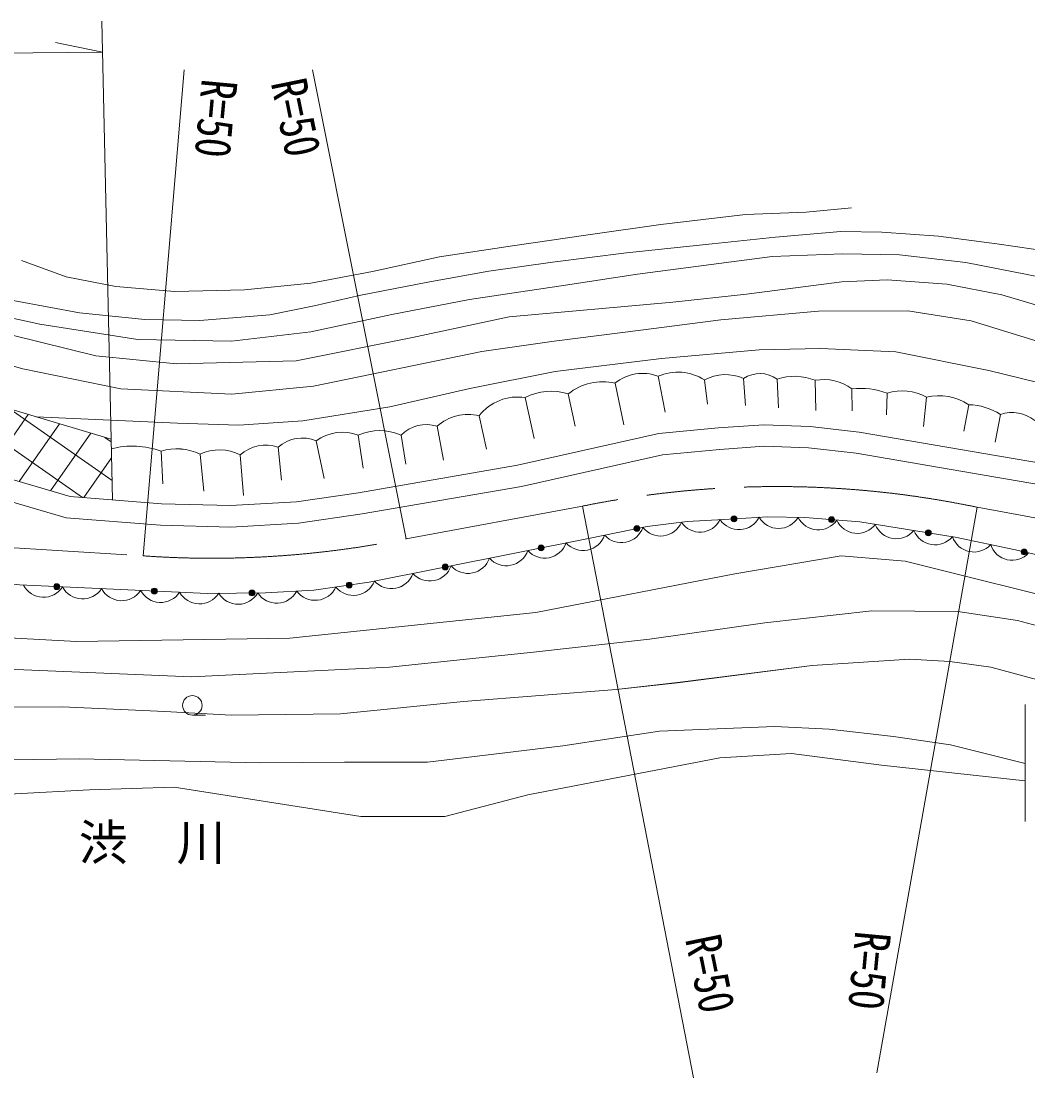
# Model space of a CAD drawing. Units: millimetres at full size, sheet at 1:1000; details may follow other scales. Extents: x 40000 to 680000, y 20000 to 380000.
# Drawn here: x 182446 to 233958, y 268644 to 322733 of the extents above; entities that cross this region are included whole.
import ezdxf
from ezdxf.enums import TextEntityAlignment as Align

# ---------------------------------------------------------------- set-up
doc = ezdxf.new("R2010")
doc.units = ezdxf.units.MM
doc.header["$LTSCALE"] = 1000
doc.linetypes.add('CHAIN', pattern=[18.5, 12, -1.5, 3.5, -1.5])
for name, color, linetype, lineweight in [('M-BGD', 7, 'Continuous', 13), ('M-BMK', 2, 'CHAIN', 13), ('M-STR-HTXT', 7, 'Continuous', 13)]:
    doc.layers.add(name, color=color, linetype=linetype, lineweight=lineweight)
doc.layers.add('M-BMK-HTXT', color=7, linetype='Continuous')
doc.styles.add('ＭＳ ゴシック', font='')
doc.styles.get('ＭＳ ゴシック').set_extended_font_data('MS Gothic')
pattern_1 = [(55, (0, 0), (-1300.404, 910.5526), []), (145, (0, 0), (-910.5526, -1300.404), [])]

msp = doc.modelspace()

# ---------------------------------------------------------------- hatches: boundary and pattern name
at = {"layer": 'M-BGD'}
h = msp.add_hatch(dxfattribs=at)
h.set_pattern_fill('USER', color=256, style=0, pattern_type=2)
h.set_pattern_definition(pattern_1)
h.paths.add_polyline_path([(167292, 303335), (173713, 301445), (177158, 300683), (184952, 298401), (187122, 298229), (187045, 301328), (172546, 305677), (166467, 307447), (164497, 307430), (157837, 304137), (148587, 300902), (146700, 300440), (146901, 297999), (152000, 298420)])
h = msp.add_hatch(dxfattribs=at)
h.set_pattern_fill('USER', color=256, style=0, pattern_type=2)
h.set_pattern_definition(pattern_1)
h.paths.add_polyline_path([(167292, 303335), (173713, 301445), (177158, 300683), (184952, 298401), (187122, 298229), (187045, 301328), (172546, 305677), (166467, 307447), (164497, 307430), (157837, 304137), (148587, 300902), (146700, 300440), (146901, 297999), (152000, 298420)])
for points in [[(218773, 297250, -1), (219073, 297268, -0.41421), (218932, 297109, -0.41421)], [(218773, 297250, -0.41421), (218914, 297409, -0.41421), (219073, 297268, -1)], [(223765, 297230, -0.41421), (223927, 297367, -0.41421), (224064, 297206, -1)], [(223765, 297230, -0.41421), (223927, 297367, -0.41421), (224064, 297206, -1)], [(213807, 296730, -1), (214100, 296790, -1)], [(213807, 296730, -0.41421), (213923, 296907, -0.41421), (214100, 296790, -1)], [(228718, 296567, -0.41421), (228890, 296692, -0.41421), (229014, 296520, -1)], [(228718, 296567, -1), (229014, 296520, -0.41421), (228843, 296396, -0.41421)], [(208906, 295740, -0.41421), (209023, 295916, -0.41421), (209200, 295799, -1)], [(208906, 295740, -0.41421), (209023, 295916, -0.41421), (209200, 295799, -1)], [(233622, 295598, -1), (233914, 295531, -1)], [(233622, 295598, -0.41421), (233801, 295710, -0.41421), (233914, 295531, -1)], [(204002, 294763, -1), (204296, 294822, -1)], [(204002, 294763, -0.41421), (204120, 294939, -0.41421), (204296, 294822, -1)], [(184117, 293794, -0.41421), (184274, 293937, -0.41421), (184417, 293780, -1)], [(184117, 293794, -0.41421), (184274, 293937, -0.41421), (184417, 293780, -1)], [(189112, 293569, -1), (189412, 293555, -1)], [(189112, 293569, -0.41421), (189269, 293712, -0.41421), (189412, 293555, -1)], [(199088, 293847, -0.41421), (199215, 294017, -0.41421), (199385, 293890, -1)], [(199088, 293847, -0.41421), (199215, 294017, -0.41421), (199385, 293890, -1)], [(194109, 293463, -1), (194409, 293466, -1)], [(194109, 293463, -0.41421), (194257, 293614, -0.41421), (194409, 293466, -1)]]:
    msp.add_hatch(color=256, dxfattribs=at).paths.add_polyline_path(points)

# ---------------------------------------------------------------- linework, layer by layer
for p, q in [((215400, 302722), (215042, 304553)), ((215400, 302722), (215042, 304553)), ((213285, 302065), (212833, 304195)), ((213285, 302065), (212833, 304195)), ((217567, 303131), (217414, 304366)), ((217567, 303131), (217414, 304366)), ((219511, 303063), (219408, 304443)), ((219511, 303063), (219408, 304443)), ((221192, 302944), (221132, 304409)), ((221192, 302944), (221132, 304409)), ((223110, 302799), (223075, 304349)), ((223110, 302799), (223075, 304349)), ((208696, 301366), (208235, 303462)), ((208696, 301366), (208235, 303461)), ((210795, 302005), (210437, 303649)), ((210795, 302005), (210437, 303649)), ((224962, 302790), (224953, 303906)), ((224962, 302790), (224953, 303906)), ((226727, 302586), (226762, 303685)), ((226727, 302586), (226762, 303685)), ((228620, 301989), (228765, 303480)), ((228620, 301989), (228765, 303480)), ((230686, 301741), (230933, 303096)), ((230686, 301741), (230933, 303096)), ((206265, 300828), (205882, 302532)), ((206265, 300828), (205882, 302532)), ((232280, 301179), (232553, 302602)), ((232280, 301179), (232553, 302602)), ((204064, 300257), (203732, 301995)), ((204064, 300257), (203732, 301995)), ((199945, 299847), (199698, 301534)), ((199945, 299847), (199698, 301534)), ((202137, 300061), (201890, 301543)), ((202137, 300061), (201890, 301543)), ((195769, 299230), (195599, 300922)), ((195769, 299230), (195599, 300922)), ((197946, 299324), (197547, 301245)), ((197946, 299324), (197547, 301245)), ((189696, 299043), (189606, 300729)), ((189696, 299043), (189606, 300729)), ((191797, 298668), (191602, 300564)), ((191797, 298668), (191602, 300564)), ((193821, 298456), (193660, 300530)), ((193821, 298456), (193660, 300530)), ((233812, 287759), (233812, 281759)), ((233812, 287759), (233812, 281759)), ((191206, 287208), (191872, 287208)), ((191206, 287208), (191872, 287208))]:
    msp.add_line(p, q, dxfattribs=at)
for points in [[(182466, 310479), (184751, 309642), (187284, 309152), (190309, 308896), (193882, 308978), (197269, 309328), (200431, 309923), (203854, 310670), (207592, 311231), (211457, 311803), (215170, 312328), (219502, 312830), (222621, 312959), (224931, 313169)], [(182466, 310479), (184751, 309642), (187284, 309152), (190309, 308896), (193882, 308978), (197269, 309328), (200431, 309923), (203854, 310670), (207592, 311231), (211457, 311803), (215170, 312328), (219502, 312830), (222621, 312959), (224931, 313169)], [(166805, 311805), (171081, 309983), (177698, 307813), (180586, 307002), (186275, 305608), (190389, 305199), (196524, 305347), (202466, 306546), (207413, 307593), (215787, 308350), (219554, 308757), (224435, 309392), (226763, 309488), (229812, 309278), (232622, 308728), (235557, 307854)], [(166805, 311805), (171081, 309983), (177698, 307813), (180586, 307002), (186275, 305608), (190389, 305199), (196524, 305347), (202466, 306546), (207413, 307593), (215787, 308350), (219554, 308757), (224435, 309392), (226763, 309488), (229812, 309278), (232622, 308728), (235557, 307854)], [(175675, 311193), (176703, 310566), (178372, 309732), (180203, 308994), (182117, 308422), (185432, 307809), (188781, 307463), (191585, 307403), (195168, 307708), (197434, 308154), (199828, 308713), (203264, 309376), (206373, 309930), (209629, 310396), (213415, 310871), (217804, 311332), (221041, 311683), (224382, 311969), (226479, 311928), (229393, 311720), (232363, 311336), (235190, 310921)], [(175675, 311193), (176703, 310566), (178372, 309732), (180203, 308994), (182117, 308422), (185432, 307809), (188781, 307463), (191585, 307403), (195168, 307707), (197434, 308154), (199828, 308713), (203264, 309376), (206373, 309930), (209629, 310396), (213415, 310871), (217804, 311332), (221041, 311683), (224382, 311969), (226479, 311928), (229393, 311720), (232363, 311336), (235190, 310921)], [(172205, 311294), (173539, 310400), (175684, 309410), (179172, 308151), (183405, 307226), (188421, 306429), (193215, 306346), (197263, 306823), (201415, 307724), (205396, 308492), (210293, 309215), (213991, 309774), (220870, 310682), (224487, 310817), (227394, 310775), (230788, 310383), (233920, 309770), (237164, 309079)], [(172205, 311294), (173539, 310400), (175684, 309410), (179172, 308151), (183405, 307226), (188421, 306429), (193215, 306346), (197263, 306823), (201415, 307724), (205396, 308492), (210293, 309215), (213991, 309774), (220870, 310682), (224487, 310817), (227394, 310775), (230788, 310383), (233920, 309770), (237164, 309079)], [(235431, 306041), (231049, 307395), (227824, 307906), (223253, 307880), (218256, 307447), (214284, 306936), (209722, 306354), (206027, 305825), (197405, 304057), (193232, 303639), (187541, 303907), (182536, 304939), (175667, 306865), (170324, 308365), (166446, 309589), (165180, 309693), (164138, 309502), (159368, 306815), (154955, 304754), (149491, 302931), (143012, 301880), (135585, 301280), (126933, 301296)], [(235431, 306041), (231049, 307395), (227824, 307906), (223253, 307880), (218256, 307447), (214284, 306935), (209722, 306354), (206027, 305825), (197405, 304056), (193232, 303639), (187541, 303907), (182536, 304939), (175667, 306865), (170324, 308365), (166446, 309589), (165180, 309693), (164138, 309502), (159368, 306815), (154955, 304754), (149491, 302931), (143012, 301880), (135585, 301280), (126933, 301296)], [(146700, 300440), (148587, 300902), (157837, 304137), (164497, 307430), (166467, 307447), (172546, 305677), (187045, 301328), (187122, 298229)], [(146700, 300440), (148587, 300902), (157837, 304137), (164497, 307430), (166467, 307447), (172546, 305677), (187045, 301328), (187122, 298229)], [(183216, 302477), (190454, 302163), (193590, 302058), (196858, 302275), (201315, 302983), (205413, 303931), (209769, 304791), (215205, 305457), (220202, 305912), (223349, 305983), (227195, 305811), (231967, 304858), (238577, 303223), (243002, 302447), (245124, 302260), (249818, 301448), (254610, 300342), (259435, 299290), (263932, 298389), (268126, 297648), (271954, 296935), (277645, 296124), (280919, 295813)], [(183216, 302477), (190454, 302163), (193590, 302058), (196858, 302274), (201315, 302983), (205413, 303931), (209769, 304791), (215205, 305457), (220202, 305912), (223349, 305983), (227195, 305811), (231967, 304858), (238577, 303223), (243002, 302447), (245124, 302260), (249818, 301448), (254610, 300342), (259435, 299290), (263932, 298389), (268126, 297648), (271954, 296935), (277645, 296124), (280919, 295813)], [(126190, 296199), (146272, 297947), (152000, 298420), (167292, 303335), (173713, 301445), (177158, 300683), (184952, 298401), (189628, 298031), (193160, 297936), (196531, 298131), (199716, 298593), (207841, 299999), (215082, 301623), (218111, 301909), (220448, 302075), (222814, 301982), (225326, 301701), (232405, 300489), (249334, 297594), (273075, 293389), (277918, 292665), (283193, 294358), (303054, 291190)], [(126190, 296199), (146272, 297947), (152000, 298420), (167292, 303335), (173713, 301445), (177158, 300683), (184952, 298401), (189628, 298031), (193160, 297936), (196531, 298131), (199716, 298593), (207841, 299999), (215082, 301623), (218111, 301909), (220448, 302075), (222814, 301982), (225326, 301701), (232405, 300489), (249334, 297594), (273075, 293389), (277918, 292665), (283193, 294358), (303054, 291190)], [(126279, 295103), (146365, 296851), (152210, 297333), (167006, 301898), (173468, 300373), (176884, 299617), (184752, 297314), (189569, 296932), (193177, 296835), (196642, 297035), (199889, 297507), (208055, 298920), (215255, 300534), (218201, 300813), (220465, 300974), (222732, 300884), (225172, 300612), (232219, 299405), (249145, 296510), (272898, 292303), (278009, 291540), (283279, 293231), (301850, 290285)], [(126279, 295103), (146365, 296851), (152210, 297333), (167006, 301898), (173468, 300373), (176884, 299617), (184752, 297314), (189569, 296932), (193177, 296835), (196642, 297035), (199889, 297507), (208055, 298920), (215255, 300534), (218201, 300813), (220465, 300974), (222732, 300884), (225172, 300612), (232219, 299405), (249145, 296510), (272898, 292303), (278009, 291540), (283279, 293231), (301850, 290285)], [(101731, 289708), (154971, 293928), (163661, 294617), (166460, 294650), (172018, 294571), (177234, 294371), (182367, 293873), (191983, 293439), (194950, 293472), (197424, 293605), (200252, 294016), (211485, 296254), (214485, 296869), (216526, 297123), (218407, 297228), (220653, 297364), (222554, 297328), (225367, 297100), (230243, 296325), (233320, 295668), (264044, 288579), (285851, 284108), (311911, 280192)], [(101731, 289707), (154971, 293928), (163661, 294616), (166460, 294650), (172018, 294571), (177234, 294371), (182367, 293873), (191983, 293439), (194950, 293472), (197424, 293605), (200252, 294016), (211485, 296254), (214485, 296869), (216526, 297123), (218407, 297228), (220653, 297364), (222554, 297328), (225367, 297100), (230243, 296325), (233320, 295668), (264044, 288579), (285851, 284108), (311911, 280192)], [(299674, 278169), (288176, 280534), (276623, 283545), (263441, 285600), (249579, 288786), (237105, 292736), (227680, 295083), (224397, 295356), (218961, 294439), (208777, 292466), (196186, 291155), (185275, 290979), (177393, 291411), (164717, 291488), (157656, 291292), (149530, 290448), (137414, 289682), (121981, 288956), (100071, 287115), (93665, 285725), (88660, 284284)], [(299674, 278169), (288176, 280534), (276623, 283545), (263441, 285600), (249579, 288786), (237105, 292736), (227680, 295083), (224397, 295356), (218961, 294439), (208777, 292466), (196186, 291155), (185275, 290979), (177393, 291411), (164717, 291488), (157656, 291292), (149530, 290448), (137414, 289682), (121981, 288956), (100071, 287115), (93665, 285725), (88660, 284284)], [(235220, 291582), (233421, 292053), (230370, 292509), (225973, 292552), (220495, 291937), (214598, 291094), (208662, 290441), (201293, 289673), (191163, 289171), (182587, 289523), (175389, 289699), (163578, 289749), (157936, 289371), (145932, 288195), (135547, 287804), (124212, 287021)], [(235220, 291582), (233421, 292053), (230370, 292509), (225973, 292552), (220495, 291937), (214598, 291094), (208662, 290441), (201293, 289673), (191163, 289171), (182587, 289523), (175389, 289699), (163578, 289749), (157936, 289371), (145932, 288195), (135547, 287804), (124212, 287021)], [(234399, 289026), (232055, 289674), (229967, 289961), (227907, 290075), (222923, 289752), (216031, 288873), (212890, 288530), (205085, 287912), (198789, 287282), (193185, 287201), (189805, 287396), (184547, 287627), (181850, 287623), (178555, 287552), (169319, 287344), (165289, 287331), (160821, 287179), (153534, 286595), (142880, 285716), (134110, 285300), (119822, 284759)], [(234399, 289026), (232055, 289674), (229967, 289961), (227907, 290075), (222923, 289752), (216031, 288872), (212890, 288530), (205085, 287912), (198789, 287282), (193185, 287201), (189805, 287395), (184547, 287627), (181850, 287623), (178555, 287552), (169319, 287344), (165289, 287331), (160821, 287179), (153534, 286595), (142880, 285716), (134110, 285300), (119822, 284759)], [(233812, 284727), (229994, 285695), (227082, 286125), (223797, 286484), (221009, 286625), (215104, 286386), (210158, 285635), (203234, 284808), (198985, 284808), (194691, 284767), (185419, 284966), (179611, 284882), (175119, 284831), (171416, 284614), (165575, 284439), (159179, 283912), (152968, 283371), (146655, 282998), (140579, 282885), (134814, 282698), (125764, 282067)], [(233812, 284727), (229994, 285695), (227082, 286125), (223797, 286484), (221009, 286625), (215104, 286386), (210158, 285635), (203234, 284808), (198985, 284808), (194691, 284767), (185419, 284966), (179611, 284882), (175119, 284831), (171416, 284614), (165575, 284439), (159179, 283912), (152968, 283371), (146655, 282998), (140579, 282885), (134814, 282698), (125764, 282067)], [(233812, 283843), (226474, 284651), (221857, 285245), (218204, 285020), (208375, 283133), (204133, 282024), (199830, 282024), (190279, 283524), (185949, 283381), (174510, 282765), (165950, 281718), (158597, 281943), (151673, 281823), (138309, 280795), (128550, 279726), (125697, 279295), (123276, 278434), (122127, 277675)], [(233812, 283843), (226474, 284651), (221857, 285245), (218204, 285020), (208375, 283133), (204133, 282024), (199830, 282024), (190279, 283524), (185949, 283380), (174510, 282765), (165950, 281718), (158597, 281943), (151673, 281823), (138309, 280795), (128550, 279726), (125697, 279295), (123276, 278434), (122127, 277675)]]:
    msp.add_lwpolyline(points, dxfattribs=at)
for centre, radius in [((218923, 297259), 150), ((218923, 297259), 150), ((223915, 297218), 150), ((223915, 297218), 150), ((213954, 296760), 150), ((213954, 296760), 150), ((228866, 296544), 150), ((228866, 296544), 150), ((209053, 295769), 150), ((209053, 295769), 150), ((233768, 295564), 150), ((233768, 295564), 150), ((204149, 294792), 150), ((204149, 294792), 150), ((184267, 293787), 150), ((184267, 293787), 150), ((189262, 293562), 150), ((189262, 293562), 150), ((199236, 293868), 150), ((199236, 293868), 150), ((194259, 293464), 150), ((194259, 293464), 150), ((191206, 287708), 500), ((191206, 287708), 500)]:
    msp.add_circle(centre, radius, dxfattribs=at)
for centre, radius, start, end in [((214242, 302493), 2210, 68.7859, 129.6293), ((214242, 302493), 2210, 68.7859, 129.6293), ((216055, 302259), 2508, 57.1808, 113.8155), ((216055, 302259), 2508, 57.1808, 113.8155), ((218488, 302390), 2250, 65.865, 118.538), ((218488, 302390), 2250, 65.865, 118.538), ((220245, 303175), 1520, 54.3111, 123.4239), ((220245, 303175), 1520, 54.3111, 123.4239), ((222023, 301750), 2804, 67.9601, 108.5246), ((222023, 301750), 2804, 67.9601, 108.5246), ((212181, 301523), 2750, 76.2872, 129.3681), ((212181, 301523), 2750, 76.2872, 129.3681), ((223507, 301982), 2406, 53.078, 100.3431), ((223507, 301982), 2406, 53.078, 100.3431), ((207842, 301013), 2480, 80.8696, 142.2263), ((207842, 301013), 2480, 80.8696, 142.2263), ((209554, 301006), 2788, 71.5349, 118.227), ((209554, 301005), 2788, 71.5349, 118.227), ((225414, 300174), 3760, 69.0029, 97.0429), ((225414, 300174), 3760, 69.0029, 97.0429), ((227532, 301321), 2486, 60.2823, 108.0613), ((227532, 301321), 2486, 60.2823, 108.0613), ((229410, 300812), 2745, 56.2992, 103.6047), ((229410, 300812), 2745, 56.2992, 103.6047), ((230896, 300072), 3024, 56.7754, 89.2903), ((230896, 300072), 3024, 56.7754, 89.2903), ((205313, 300238), 2364, 76.0717, 131.9783), ((205313, 300238), 2364, 76.0717, 131.9783), ((233142, 300833), 1864, 51.1833, 108.4303), ((233142, 300833), 1864, 51.1833, 108.4303), ((203175, 300284), 1799, 71.9821, 135.5868), ((203175, 300284), 1799, 71.9821, 135.5868), ((196821, 299587), 1809, 66.3613, 132.4726), ((196821, 299587), 1809, 66.3613, 132.4726), ((198878, 299486), 2206, 68.1851, 127.1332), ((198878, 299486), 2206, 68.1851, 127.1332), ((200804, 299105), 2669, 65.9894, 114.4936), ((200804, 299105), 2669, 65.9894, 114.4936), ((188152, 296628), 4352, 70.4763, 104.5686), ((188152, 296628), 4352, 70.4763, 104.5686), ((190390, 298077), 2766, 64.0296, 106.464), ((190390, 298076), 2766, 64.0296, 106.464), ((192596, 298437), 2348, 63.0576, 115.0494), ((192596, 298437), 2348, 63.0576, 115.0494), ((194950, 299138), 1898, 70.0148, 132.8441), ((194950, 299138), 1898, 70.0148, 132.8441), ((215167, 297528), 1151, 217.8236, 337.3934), ((215167, 297528), 1151, 217.8236, 337.3934), ((217183, 297728), 1150, 213.9559, 333.5873), ((217183, 297728), 1150, 213.9559, 333.5873), ((219176, 297865), 1161, 213.94, 332.9571), ((219176, 297865), 1161, 213.94, 332.9571), ((221206, 297918), 1154, 210.2233, 329.6364), ((221206, 297918), 1154, 210.2233, 329.6364), ((223233, 297841), 1149, 206.1602, 325.8362), ((223233, 297841), 1149, 206.1602, 325.8362), ((225230, 297652), 1141, 203.5361, 323.6794), ((225230, 297652), 1141, 203.5361, 323.6794), ((227229, 297400), 1160, 201.4486, 320.4782), ((227229, 297400), 1160, 201.4486, 320.4782), ((211199, 296803), 1164, 221.9794, 340.826), ((211199, 296803), 1164, 221.9794, 340.826), ((213160, 297198), 1160, 222.0792, 341.1088), ((213160, 297198), 1160, 222.0792, 341.1088), ((229204, 297086), 1160, 201.4486, 320.4782), ((229204, 297086), 1160, 201.4486, 320.4782), ((209238, 296407), 1160, 221.7524, 340.7821), ((209238, 296407), 1160, 221.7524, 340.7821), ((231199, 296718), 1160, 198.6428, 317.6848), ((231199, 296718), 1160, 198.6428, 317.6848), ((233151, 296289), 1149, 197.7886, 317.445), ((233151, 296289), 1149, 197.7886, 317.445), ((207277, 296016), 1160, 221.7524, 340.7821), ((207277, 296016), 1160, 221.7524, 340.7821), ((203354, 295234), 1160, 221.7524, 340.7821), ((203354, 295234), 1160, 221.7524, 340.7821), ((205315, 295625), 1160, 221.7524, 340.7821), ((205315, 295625), 1160, 221.7524, 340.7821), ((201393, 294844), 1160, 221.7524, 340.7821), ((201393, 294843), 1160, 221.7524, 340.7821), ((183589, 294407), 1160, 207.9027, 326.9323), ((183589, 294407), 1160, 207.9027, 326.9323), ((185587, 294317), 1160, 207.9027, 326.9323), ((185587, 294317), 1160, 207.9027, 326.9323), ((197489, 294252), 1164, 216.5902, 335.4432), ((197489, 294252), 1164, 216.5902, 335.4432), ((199448, 294503), 1162, 219.2323, 338.1532), ((199448, 294503), 1162, 219.2323, 338.1532), ((187585, 294227), 1160, 207.9027, 326.9323), ((187585, 294227), 1160, 207.9027, 326.9323), ((189583, 294137), 1160, 207.9027, 326.9323), ((189583, 294137), 1160, 207.9027, 326.9323), ((191572, 294063), 1160, 208.8133, 327.8578), ((191572, 294063), 1160, 208.8133, 327.8578), ((193548, 294045), 1160, 211.1194, 330.149), ((193548, 294045), 1160, 211.1194, 330.149), ((195528, 294104), 1163, 213.1521, 332.0245), ((195528, 294104), 1163, 213.1521, 332.0245)]:
    msp.add_arc(centre, radius, start, end, dxfattribs=at)
at = {"layer": 'M-BMK'}
for p, q in [((202149, 296240), (211171, 297910)), ((202149, 296240), (211171, 297910)), ((231361, 297852), (341186, 277719)), ((231361, 297852), (341186, 277719)), ((175884, 296166), (188686, 295364)), ((175884, 296166), (188686, 295364))]:
    msp.add_line(p, q, dxfattribs=at)
for centre, start, end in [((221127, 248911), 78.1887, 101.4857), ((221127, 248911), 78.1887, 101.4857), ((192200, 345240), 265.9699, 281.4771), ((192200, 345240), 265.9699, 281.4771)]:
    msp.add_arc(centre, 50000, start, end, dxfattribs=at)
at = {"layer": 'M-STR-HTXT'}
for p, q in [((186571, 322733), (187045, 301328)), ((186571, 322733), (187045, 301328)), ((186606, 321142), (184202, 321641)), ((186606, 321142), (184202, 321641)), ((145263, 320825), (186606, 321142)), ((145263, 320825), (186606, 321142)), ((190785, 320247), (188686, 295364)), ((190785, 320247), (188686, 295364)), ((197361, 320247), (202149, 296240)), ((197361, 320247), (202149, 296240)), ((216857, 268644), (211171, 297910)), ((216857, 268644), (211171, 297910)), ((226236, 268901), (231361, 297852)), ((226236, 268901), (231361, 297852))]:
    msp.add_line(p, q, dxfattribs=at)

# ---------------------------------------------------------------- texts
at = {"layer": 'M-BMK-HTXT', "style": 'ＭＳ ゴシック'}
msp.add_text('渋\u3000川', height=1833, dxfattribs=at).set_placement((185397, 279233), align=Align.BOTTOM_LEFT)
msp.add_text('渋\u3000川', height=1833, dxfattribs=at).set_placement((185397, 279233), align=Align.BOTTOM_LEFT)
at = {"layer": 'M-STR-HTXT', "style": 'ＭＳ ゴシック', "width": 0.8}
for rotation, p in [(264.769, (193521, 319649)), (264.769, (193521, 319649)), (281.604, (197016, 319945)), (281.604, (197016, 319945)), (281.604, (218212, 276118)), (281.604, (218212, 276118)), (264.769, (226958, 276034)), (264.769, (226958, 276034))]:
    msp.add_text('R=50', height=1833, rotation=rotation, dxfattribs=at).set_placement(p, align=Align.TOP_LEFT)

doc.saveas('drawing.dxf')
